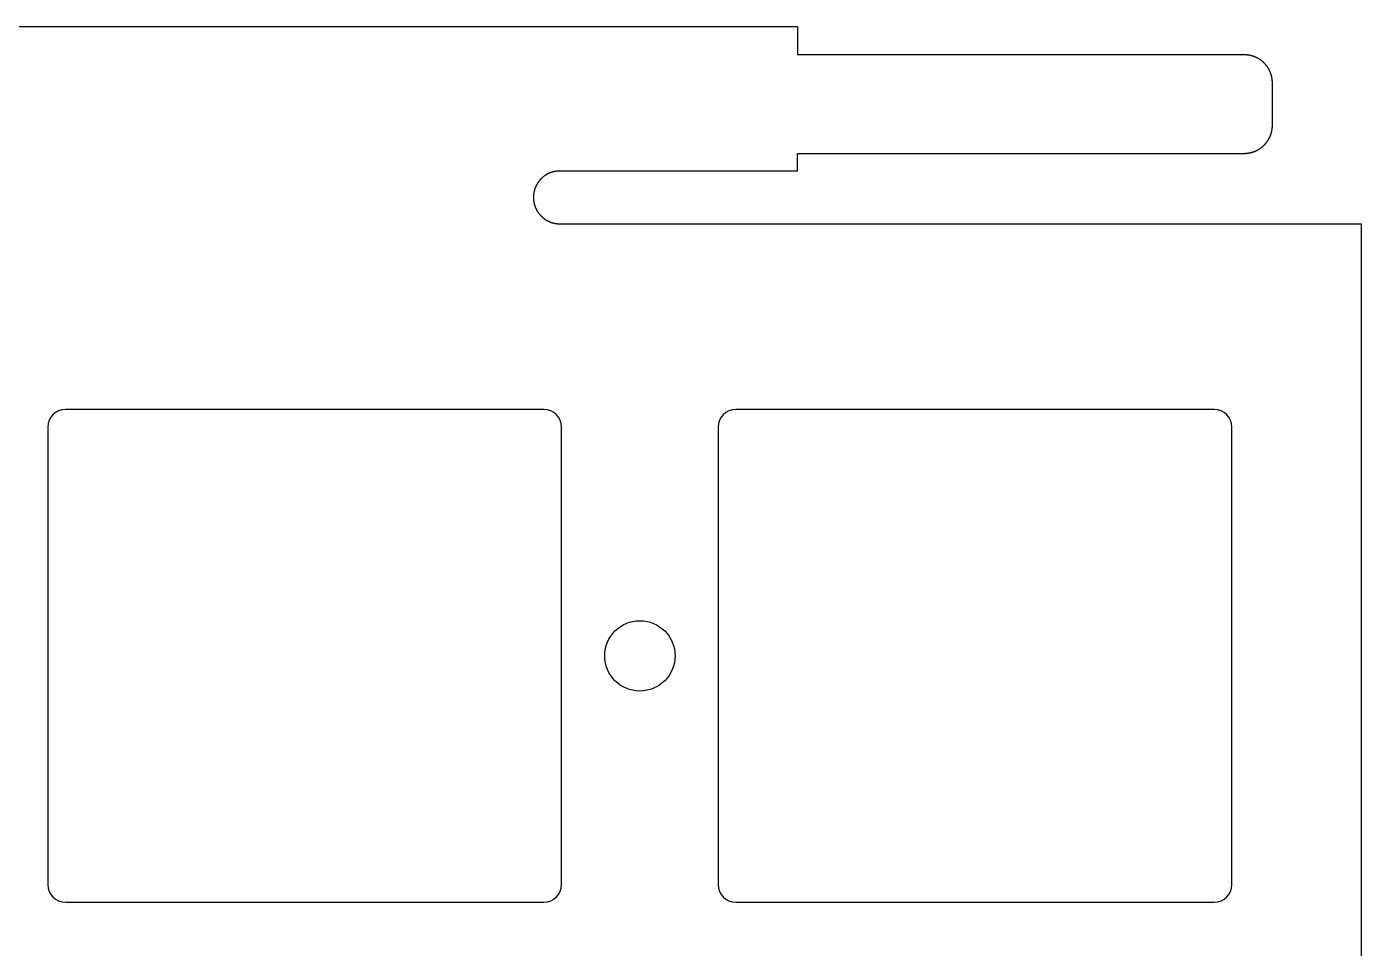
# Model space of a CAD drawing. Header units: millimetres. Extents: x -11 to 340, y -118 to 18.
# Drawn here: x 301.66 to 339.59, y -8.31 to 17.88 of the extents above; entities that cross this region are included whole.
import ezdxf

# ---------------------------------------------------------------- set-up
doc = ezdxf.new("R2010")
doc.units = ezdxf.units.MM
doc.header["$MEASUREMENT"] = 0
doc.layers.add('BLACK', color=7, linetype='CONTINUOUS')

msp = doc.modelspace()

# ---------------------------------------------------------------- linework, layer by layer
at = {"layer": 'BLACK', "linetype": 'Continuous'}
for p, q in [((323.5625, 17.882529), (293.5625, 17.882529)), ((323.5625, 17.882529), (323.5625, 17.082529)), ((336.2625, 17.082529), (323.5625, 17.082529)), ((336.263228, 17.082529), (336.2625, 17.082529)), ((336.267274, 17.082515), (336.263228, 17.082529)), ((336.271314, 17.082481), (336.267274, 17.082515)), ((336.275355, 17.082428), (336.271314, 17.082481)), ((336.279391, 17.082354), (336.275355, 17.082428)), ((336.283428, 17.082261), (336.279391, 17.082354)), ((336.287459, 17.082147), (336.283428, 17.082261)), ((336.29149, 17.082014), (336.287459, 17.082147)), ((336.295515, 17.08186), (336.29149, 17.082014)), ((336.299541, 17.081687), (336.295515, 17.08186)), ((336.303562, 17.081493), (336.299541, 17.081687)), ((336.307582, 17.08128), (336.303562, 17.081493)), ((336.311597, 17.081047), (336.307582, 17.08128)), ((336.315611, 17.080794), (336.311597, 17.081047)), ((336.31962, 17.080521), (336.315611, 17.080794)), ((336.323629, 17.080228), (336.31962, 17.080521)), ((336.327632, 17.079916), (336.323629, 17.080228)), ((336.331634, 17.079583), (336.327632, 17.079916)), ((336.335631, 17.079231), (336.331634, 17.079583)), ((336.339627, 17.078859), (336.335631, 17.079231)), ((336.343617, 17.078467), (336.339627, 17.078859)), ((336.347607, 17.078055), (336.343617, 17.078467)), ((336.35159, 17.077624), (336.347607, 17.078055)), ((336.355573, 17.077173), (336.35159, 17.077624)), ((336.35955, 17.076702), (336.355573, 17.077173)), ((336.363525, 17.076211), (336.35955, 17.076702)), ((336.367495, 17.075701), (336.363525, 17.076211)), ((336.371463, 17.07517), (336.367495, 17.075701)), ((336.375426, 17.074621), (336.371463, 17.07517)), ((336.379386, 17.074051), (336.375426, 17.074621)), ((336.383341, 17.073462), (336.379386, 17.074051)), ((336.387294, 17.072853), (336.383341, 17.073462)), ((336.391241, 17.072225), (336.387294, 17.072853)), ((336.395186, 17.071576), (336.391241, 17.072225)), ((336.399125, 17.070909), (336.395186, 17.071576)), ((336.403062, 17.070221), (336.399125, 17.070909)), ((336.406992, 17.069514), (336.403062, 17.070221)), ((336.41092, 17.068787), (336.406992, 17.069514)), ((336.414842, 17.068042), (336.41092, 17.068787)), ((336.418762, 17.067276), (336.414842, 17.068042)), ((336.422674, 17.066491), (336.418762, 17.067276)), ((336.426585, 17.065686), (336.422674, 17.066491)), ((336.430489, 17.064862), (336.426585, 17.065686)), ((336.43439, 17.064018), (336.430489, 17.064862)), ((336.438284, 17.063155), (336.43439, 17.064018)), ((336.442176, 17.062272), (336.438284, 17.063155)), ((336.446061, 17.06137), (336.442176, 17.062272)), ((336.449943, 17.060449), (336.446061, 17.06137)), ((336.453818, 17.059508), (336.449943, 17.060449)), ((336.45769, 17.058548), (336.453818, 17.059508)), ((336.461554, 17.057568), (336.45769, 17.058548)), ((336.465416, 17.056569), (336.461554, 17.057568)), ((336.46927, 17.055551), (336.465416, 17.056569)), ((336.473121, 17.054514), (336.46927, 17.055551)), ((336.476964, 17.053457), (336.473121, 17.054514)), ((336.480804, 17.052381), (336.476964, 17.053457)), ((336.484636, 17.051286), (336.480804, 17.052381)), ((336.488465, 17.050171), (336.484636, 17.051286)), ((336.492285, 17.049038), (336.488465, 17.050171)), ((336.496102, 17.047885), (336.492285, 17.049038)), ((336.499912, 17.046713), (336.496102, 17.047885)), ((336.503717, 17.045522), (336.499912, 17.046713)), ((336.507514, 17.044312), (336.503717, 17.045522)), ((336.511307, 17.043082), (336.507514, 17.044312)), ((336.515092, 17.041834), (336.511307, 17.043082)), ((336.518873, 17.040567), (336.515092, 17.041834)), ((336.522645, 17.039281), (336.518873, 17.040567)), ((336.526413, 17.037975), (336.522645, 17.039281)), ((336.530173, 17.036651), (336.526413, 17.037975)), ((336.533928, 17.035308), (336.530173, 17.036651)), ((336.537674, 17.033946), (336.533928, 17.035308)), ((336.541416, 17.032565), (336.537674, 17.033946)), ((336.545148, 17.031165), (336.541416, 17.032565)), ((336.548876, 17.029747), (336.545148, 17.031165)), ((336.552595, 17.02831), (336.548876, 17.029747)), ((336.556309, 17.026853), (336.552595, 17.02831)), ((336.560014, 17.025379), (336.556309, 17.026853)), ((336.563713, 17.023885), (336.560014, 17.025379)), ((336.567404, 17.022373), (336.563713, 17.023885)), ((336.571088, 17.020842), (336.567404, 17.022373)), ((336.574764, 17.019293), (336.571088, 17.020842)), ((336.578434, 17.017725), (336.574764, 17.019293)), ((336.582094, 17.016139), (336.578434, 17.017725)), ((336.585749, 17.014534), (336.582094, 17.016139)), ((336.589394, 17.012911), (336.585749, 17.014534)), ((336.593032, 17.011269), (336.589394, 17.012911)), ((336.596661, 17.009609), (336.593032, 17.011269)), ((336.600284, 17.007931), (336.596661, 17.009609)), ((336.603897, 17.006234), (336.600284, 17.007931)), ((336.607504, 17.004519), (336.603897, 17.006234)), ((336.6111, 17.002786), (336.607504, 17.004519)), ((336.61469, 17.001034), (336.6111, 17.002786)), ((336.61827, 16.999265), (336.61469, 17.001034)), ((336.621842, 16.997477), (336.61827, 16.999265)), ((336.625405, 16.995672), (336.621842, 16.997477)), ((336.62896, 16.993848), (336.625405, 16.995672)), ((336.632505, 16.992007), (336.62896, 16.993848)), ((336.636043, 16.990147), (336.632505, 16.992007)), ((336.63957, 16.98827), (336.636043, 16.990147)), ((336.64309, 16.986374), (336.63957, 16.98827)), ((336.646598, 16.984461), (336.64309, 16.986374)), ((336.6501, 16.98253), (336.646598, 16.984461)), ((336.65359, 16.980581), (336.6501, 16.98253)), ((336.657072, 16.978615), (336.65359, 16.980581)), ((336.660544, 16.976631), (336.657072, 16.978615)), ((336.664007, 16.974629), (336.660544, 16.976631)), ((336.667459, 16.972611), (336.664007, 16.974629)), ((336.670903, 16.970574), (336.667459, 16.972611)), ((336.674335, 16.968521), (336.670903, 16.970574)), ((336.677759, 16.966449), (336.674335, 16.968521)), ((336.681172, 16.964361), (336.677759, 16.966449)), ((336.684575, 16.962255), (336.681172, 16.964361)), ((336.687968, 16.960132), (336.684575, 16.962255)), ((336.691351, 16.957991), (336.687968, 16.960132)), ((336.694722, 16.955834), (336.691351, 16.957991)), ((336.698084, 16.95366), (336.694722, 16.955834)), ((336.701435, 16.951469), (336.698084, 16.95366)), ((336.704776, 16.94926), (336.701435, 16.951469)), ((336.708105, 16.947035), (336.704776, 16.94926)), ((336.711424, 16.944793), (336.708105, 16.947035)), ((336.714732, 16.942535), (336.711424, 16.944793)), ((336.718029, 16.940259), (336.714732, 16.942535)), ((336.721314, 16.937967), (336.718029, 16.940259)), ((336.724589, 16.935658), (336.721314, 16.937967)), ((336.727852, 16.933333), (336.724589, 16.935658)), ((336.731104, 16.930991), (336.727852, 16.933333)), ((336.734344, 16.928633), (336.731104, 16.930991)), ((336.737573, 16.926259), (336.734344, 16.928633)), ((336.74079, 16.923868), (336.737573, 16.926259)), ((336.743996, 16.921461), (336.74079, 16.923868)), ((336.747189, 16.919039), (336.743996, 16.921461)), ((336.750371, 16.916599), (336.747189, 16.919039)), ((336.753541, 16.914144), (336.750371, 16.916599)), ((336.756699, 16.911673), (336.753541, 16.914144)), ((336.759844, 16.909186), (336.756699, 16.911673)), ((336.762977, 16.906683), (336.759844, 16.909186)), ((336.766098, 16.904165), (336.762977, 16.906683)), ((336.769207, 16.901631), (336.766098, 16.904165)), ((336.772302, 16.899081), (336.769207, 16.901631)), ((336.775386, 16.896515), (336.772302, 16.899081)), ((336.778456, 16.893935), (336.775386, 16.896515)), ((336.781514, 16.891338), (336.778456, 16.893935)), ((336.784559, 16.888727), (336.781514, 16.891338)), ((336.787592, 16.8861), (336.784559, 16.888727)), ((336.79061, 16.883458), (336.787592, 16.8861)), ((336.793616, 16.880801), (336.79061, 16.883458)), ((336.796609, 16.878129), (336.793616, 16.880801)), ((336.799589, 16.875442), (336.796609, 16.878129)), ((336.802555, 16.87274), (336.799589, 16.875442)), ((336.805507, 16.870023), (336.802555, 16.87274)), ((336.808446, 16.867292), (336.805507, 16.870023)), ((336.811372, 16.864546), (336.808446, 16.867292)), ((336.814284, 16.861785), (336.811372, 16.864546)), ((336.817182, 16.85901), (336.814284, 16.861785)), ((336.820066, 16.85622), (336.817182, 16.85901)), ((336.822936, 16.853416), (336.820066, 16.85622)), ((336.825792, 16.850598), (336.822936, 16.853416)), ((336.831462, 16.844919), (336.825792, 16.850598)), ((336.837075, 16.839184), (336.831462, 16.844919)), ((336.842631, 16.833393), (336.837075, 16.839184)), ((336.848128, 16.827548), (336.842631, 16.833393)), ((336.853566, 16.821648), (336.848128, 16.827548)), ((336.858945, 16.815695), (336.853566, 16.821648)), ((336.864264, 16.809689), (336.858945, 16.815695)), ((336.869522, 16.803631), (336.864264, 16.809689)), ((336.874719, 16.797522), (336.869522, 16.803631)), ((336.879854, 16.791361), (336.874719, 16.797522)), ((336.884926, 16.785151), (336.879854, 16.791361)), ((336.889936, 16.778891), (336.884926, 16.785151)), ((336.894882, 16.772583), (336.889936, 16.778891)), ((336.899765, 16.766227), (336.894882, 16.772583)), ((336.904582, 16.759823), (336.899765, 16.766227)), ((336.909335, 16.753373), (336.904582, 16.759823)), ((336.914022, 16.746877), (336.909335, 16.753373)), ((336.918644, 16.740335), (336.914022, 16.746877)), ((336.923199, 16.73375), (336.918644, 16.740335)), ((336.927687, 16.72712), (336.923199, 16.73375)), ((336.932107, 16.720447), (336.927687, 16.72712)), ((336.93646, 16.713733), (336.932107, 16.720447)), ((336.940744, 16.706976), (336.93646, 16.713733)), ((336.94496, 16.700179), (336.940744, 16.706976)), ((336.949106, 16.693341), (336.94496, 16.700179)), ((336.953183, 16.686464), (336.949106, 16.693341)), ((336.95719, 16.679548), (336.953183, 16.686464)), ((336.961127, 16.672594), (336.95719, 16.679548)), ((336.964993, 16.665603), (336.961127, 16.672594)), ((336.968788, 16.658575), (336.964993, 16.665603)), ((336.972512, 16.651511), (336.968788, 16.658575)), ((336.976164, 16.644411), (336.972512, 16.651511)), ((336.979743, 16.637277), (336.976164, 16.644411)), ((336.983251, 16.63011), (336.979743, 16.637277)), ((336.986685, 16.622909), (336.983251, 16.63011)), ((336.990047, 16.615675), (336.986685, 16.622909)), ((336.993335, 16.60841), (336.990047, 16.615675)), ((336.99655, 16.601113), (336.993335, 16.60841)), ((336.999691, 16.593786), (336.99655, 16.601113)), ((337.002757, 16.586429), (336.999691, 16.593786)), ((337.00575, 16.579043), (337.002757, 16.586429)), ((337.008667, 16.571629), (337.00575, 16.579043)), ((337.01151, 16.564186), (337.008667, 16.571629)), ((337.014278, 16.556716), (337.01151, 16.564186)), ((337.01697, 16.54922), (337.014278, 16.556716)), ((337.019587, 16.541697), (337.01697, 16.54922)), ((337.022128, 16.534149), (337.019587, 16.541697)), ((337.024593, 16.526576), (337.022128, 16.534149)), ((337.026982, 16.51898), (337.024593, 16.526576)), ((337.029294, 16.511359), (337.026982, 16.51898)), ((337.03153, 16.503716), (337.029294, 16.511359)), ((337.033689, 16.49605), (337.03153, 16.503716)), ((337.035772, 16.488362), (337.033689, 16.49605)), ((337.037777, 16.480653), (337.035772, 16.488362)), ((337.039705, 16.472924), (337.037777, 16.480653)), ((337.041556, 16.465174), (337.039705, 16.472924)), ((337.043329, 16.457404), (337.041556, 16.465174)), ((337.045025, 16.449616), (337.043329, 16.457404)), ((337.046643, 16.441809), (337.045025, 16.449616)), ((337.048183, 16.433984), (337.046643, 16.441809)), ((337.049645, 16.426142), (337.048183, 16.433984)), ((337.051029, 16.418282), (337.049645, 16.426142)), ((337.052335, 16.410406), (337.051029, 16.418282)), ((337.053562, 16.402514), (337.052335, 16.410406)), ((337.054711, 16.394607), (337.053562, 16.402514)), ((337.055781, 16.386685), (337.054711, 16.394607)), ((337.056773, 16.378748), (337.055781, 16.386685)), ((337.057686, 16.370796), (337.056773, 16.378748)), ((337.05852, 16.362832), (337.057686, 16.370796)), ((337.059275, 16.354854), (337.05852, 16.362832)), ((337.059951, 16.346863), (337.059275, 16.354854)), ((337.060547, 16.33886), (337.059951, 16.346863)), ((337.061065, 16.330845), (337.060547, 16.33886)), ((337.061503, 16.322819), (337.061065, 16.330845)), ((337.061862, 16.314782), (337.061503, 16.322819)), ((337.062141, 16.306733), (337.061862, 16.314782)), ((337.06234, 16.298675), (337.062141, 16.306733)), ((337.06246, 16.290607), (337.06234, 16.298675)), ((337.0625, 16.282529), (337.06246, 16.290607)), ((337.0625, 15.082529), (337.0625, 16.282529)), ((337.006824, 14.78872), (337.008281, 14.792434)), ((337.008281, 14.792434), (337.009718, 14.796153)), ((337.009718, 14.796153), (337.011136, 14.799881)), ((337.011136, 14.799881), (337.012536, 14.803613)), ((337.012536, 14.803613), (337.013917, 14.807355)), ((337.013917, 14.807355), (337.015279, 14.811101)), ((337.015279, 14.811101), (337.016622, 14.814856)), ((337.016622, 14.814856), (337.017946, 14.818616)), ((337.017946, 14.818616), (337.019252, 14.822384)), ((337.019252, 14.822384), (337.020538, 14.826156)), ((337.020538, 14.826156), (337.021805, 14.829937)), ((337.021805, 14.829937), (337.023053, 14.833722)), ((337.023053, 14.833722), (337.024283, 14.837515)), ((337.024283, 14.837515), (337.025493, 14.841312)), ((337.025493, 14.841312), (337.026684, 14.845117)), ((337.026684, 14.845117), (337.027856, 14.848927)), ((337.027856, 14.848927), (337.029009, 14.852744)), ((337.029009, 14.852744), (337.030142, 14.856564)), ((337.030142, 14.856564), (337.031257, 14.860393)), ((337.031257, 14.860393), (337.032352, 14.864225)), ((337.032352, 14.864225), (337.033428, 14.868065)), ((337.033428, 14.868065), (337.034485, 14.871908)), ((337.034485, 14.871908), (337.035522, 14.875759)), ((337.035522, 14.875759), (337.03654, 14.879613)), ((337.03654, 14.879613), (337.037539, 14.883475)), ((337.037539, 14.883475), (337.038519, 14.887339)), ((337.038519, 14.887339), (337.039479, 14.891211)), ((337.039479, 14.891211), (337.04042, 14.895086)), ((337.04042, 14.895086), (337.041341, 14.898968)), ((337.041341, 14.898968), (337.042243, 14.902853)), ((337.042243, 14.902853), (337.043126, 14.906745)), ((337.043126, 14.906745), (337.043989, 14.910639)), ((337.043989, 14.910639), (337.044833, 14.91454)), ((337.044833, 14.91454), (337.045657, 14.918444)), ((337.045657, 14.918444), (337.046462, 14.922355)), ((337.046462, 14.922355), (337.047247, 14.926267)), ((337.047247, 14.926267), (337.048013, 14.930187)), ((337.048013, 14.930187), (337.048758, 14.934109)), ((337.048758, 14.934109), (337.049485, 14.938037)), ((337.049485, 14.938037), (337.050192, 14.941967)), ((337.050192, 14.941967), (337.05088, 14.945904)), ((337.05088, 14.945904), (337.051547, 14.949843)), ((337.051547, 14.949843), (337.052196, 14.953788)), ((337.052196, 14.953788), (337.052824, 14.957735)), ((337.052824, 14.957735), (337.053433, 14.961688)), ((337.053433, 14.961688), (337.054022, 14.965643)), ((337.054022, 14.965643), (337.054592, 14.969603)), ((337.054592, 14.969603), (337.055141, 14.973566)), ((337.055141, 14.973566), (337.055672, 14.977534)), ((337.055672, 14.977534), (337.056182, 14.981504)), ((337.056182, 14.981504), (337.056673, 14.985479)), ((337.056673, 14.985479), (337.057144, 14.989456)), ((337.057144, 14.989456), (337.057595, 14.993439)), ((337.057595, 14.993439), (337.058026, 14.997422)), ((337.058026, 14.997422), (337.058438, 15.001412)), ((337.058438, 15.001412), (337.05883, 15.005402)), ((337.05883, 15.005402), (337.059202, 15.009398)), ((337.059202, 15.009398), (337.059554, 15.013395)), ((337.059554, 15.013395), (337.059887, 15.017397)), ((337.059887, 15.017397), (337.060199, 15.0214)), ((337.060199, 15.0214), (337.060492, 15.025409)), ((337.060492, 15.025409), (337.060765, 15.029418)), ((337.060765, 15.029418), (337.061018, 15.033432)), ((337.061018, 15.033432), (337.061251, 15.037447)), ((337.061251, 15.037447), (337.061464, 15.041467)), ((337.061464, 15.041467), (337.061658, 15.045488)), ((337.061658, 15.045488), (337.061831, 15.049514)), ((337.061831, 15.049514), (337.061985, 15.053539)), ((337.061985, 15.053539), (337.062118, 15.05757)), ((337.062118, 15.05757), (337.062232, 15.061601)), ((337.062232, 15.061601), (337.062325, 15.065638)), ((337.062325, 15.065638), (337.062399, 15.069674)), ((337.062399, 15.069674), (337.062452, 15.073715)), ((337.062452, 15.073715), (337.062486, 15.077755)), ((337.062486, 15.077755), (337.0625, 15.081801)), ((337.0625, 15.081801), (337.0625, 15.082529)), ((336.693704, 14.408569), (336.700418, 14.412922)), ((336.700418, 14.412922), (336.707091, 14.417342)), ((336.707091, 14.417342), (336.713721, 14.42183)), ((336.713721, 14.42183), (336.720306, 14.426385)), ((336.720306, 14.426385), (336.726848, 14.431007)), ((336.726848, 14.431007), (336.733344, 14.435694)), ((336.733344, 14.435694), (336.739794, 14.440447)), ((336.739794, 14.440447), (336.746198, 14.445264)), ((336.746198, 14.445264), (336.752554, 14.450147)), ((336.752554, 14.450147), (336.758862, 14.455093)), ((336.758862, 14.455093), (336.765122, 14.460103)), ((336.765122, 14.460103), (336.771332, 14.465175)), ((336.771332, 14.465175), (336.777493, 14.47031)), ((336.777493, 14.47031), (336.783602, 14.475507)), ((336.783602, 14.475507), (336.78966, 14.480765)), ((336.78966, 14.480765), (336.795666, 14.486084)), ((336.795666, 14.486084), (336.801619, 14.491463)), ((336.801619, 14.491463), (336.807519, 14.496901)), ((336.807519, 14.496901), (336.813364, 14.502398)), ((336.813364, 14.502398), (336.819155, 14.507954)), ((336.819155, 14.507954), (336.82489, 14.513567)), ((336.82489, 14.513567), (336.830569, 14.519237)), ((336.830569, 14.519237), (336.833387, 14.522093)), ((336.833387, 14.522093), (336.836191, 14.524963)), ((336.836191, 14.524963), (336.838981, 14.527847)), ((336.838981, 14.527847), (336.841756, 14.530745)), ((336.841756, 14.530745), (336.844517, 14.533657)), ((336.844517, 14.533657), (336.847263, 14.536583)), ((336.847263, 14.536583), (336.849994, 14.539522)), ((336.849994, 14.539522), (336.852711, 14.542474)), ((336.852711, 14.542474), (336.855413, 14.54544)), ((336.855413, 14.54544), (336.8581, 14.54842)), ((336.8581, 14.54842), (336.860772, 14.551413)), ((336.860772, 14.551413), (336.863429, 14.554419)), ((336.863429, 14.554419), (336.866071, 14.557437)), ((336.866071, 14.557437), (336.868698, 14.56047)), ((336.868698, 14.56047), (336.871309, 14.563515)), ((336.871309, 14.563515), (336.873906, 14.566573)), ((336.873906, 14.566573), (336.876486, 14.569643)), ((336.876486, 14.569643), (336.879052, 14.572727)), ((336.879052, 14.572727), (336.881602, 14.575822)), ((336.881602, 14.575822), (336.884136, 14.578931)), ((336.884136, 14.578931), (336.886654, 14.582052)), ((336.886654, 14.582052), (336.889157, 14.585185)), ((336.889157, 14.585185), (336.891644, 14.58833)), ((336.891644, 14.58833), (336.894115, 14.591488)), ((336.894115, 14.591488), (336.89657, 14.594658)), ((336.89657, 14.594658), (336.89901, 14.59784)), ((336.89901, 14.59784), (336.901432, 14.601033)), ((336.901432, 14.601033), (336.903839, 14.604239)), ((336.903839, 14.604239), (336.90623, 14.607456)), ((336.90623, 14.607456), (336.908604, 14.610685)), ((336.908604, 14.610685), (336.910962, 14.613925)), ((336.910962, 14.613925), (336.913304, 14.617177)), ((336.913304, 14.617177), (336.915629, 14.62044)), ((336.915629, 14.62044), (336.917938, 14.623715)), ((336.917938, 14.623715), (336.92023, 14.627)), ((336.92023, 14.627), (336.922506, 14.630297)), ((336.922506, 14.630297), (336.924764, 14.633605)), ((336.924764, 14.633605), (336.927006, 14.636924)), ((336.927006, 14.636924), (336.929231, 14.640253)), ((336.929231, 14.640253), (336.93144, 14.643594)), ((336.93144, 14.643594), (336.933631, 14.646945)), ((336.933631, 14.646945), (336.935805, 14.650307)), ((336.935805, 14.650307), (336.937962, 14.653678)), ((336.937962, 14.653678), (336.940103, 14.657061)), ((336.940103, 14.657061), (336.942226, 14.660454)), ((336.942226, 14.660454), (336.944332, 14.663857)), ((336.944332, 14.663857), (336.94642, 14.66727)), ((336.94642, 14.66727), (336.948492, 14.670694)), ((336.948492, 14.670694), (336.950545, 14.674126)), ((336.950545, 14.674126), (336.952582, 14.67757)), ((336.952582, 14.67757), (336.9546, 14.681022)), ((336.9546, 14.681022), (336.956602, 14.684485)), ((336.956602, 14.684485), (336.958586, 14.687957)), ((336.958586, 14.687957), (336.960552, 14.691439)), ((336.960552, 14.691439), (336.962501, 14.694929)), ((336.962501, 14.694929), (336.964432, 14.698431)), ((336.964432, 14.698431), (336.966345, 14.701939)), ((336.966345, 14.701939), (336.968241, 14.705459)), ((336.968241, 14.705459), (336.970118, 14.708986)), ((336.970118, 14.708986), (336.971978, 14.712524)), ((336.971978, 14.712524), (336.973819, 14.716069)), ((336.973819, 14.716069), (336.975643, 14.719624)), ((336.975643, 14.719624), (336.977448, 14.723187)), ((336.977448, 14.723187), (336.979236, 14.726759)), ((336.979236, 14.726759), (336.981005, 14.730339)), ((336.981005, 14.730339), (336.982757, 14.733929)), ((336.982757, 14.733929), (336.98449, 14.737525)), ((336.98449, 14.737525), (336.986205, 14.741132)), ((336.986205, 14.741132), (336.987902, 14.744745)), ((336.987902, 14.744745), (336.98958, 14.748368)), ((336.98958, 14.748368), (336.99124, 14.751997)), ((336.99124, 14.751997), (336.992882, 14.755635)), ((336.992882, 14.755635), (336.994505, 14.75928)), ((336.994505, 14.75928), (336.99611, 14.762935)), ((336.99611, 14.762935), (336.997696, 14.766595)), ((336.997696, 14.766595), (336.999264, 14.770265)), ((336.999264, 14.770265), (337.000813, 14.773941)), ((337.000813, 14.773941), (337.002344, 14.777625)), ((337.002344, 14.777625), (337.003856, 14.781316)), ((337.003856, 14.781316), (337.00535, 14.785015)), ((337.00535, 14.785015), (337.006824, 14.78872)), ((323.5625, 14.282529), (336.2625, 14.282529)), ((323.5625, 13.78), (323.5625, 14.282529)), ((336.2625, 14.282529), (336.270578, 14.282569)), ((336.270578, 14.282569), (336.278646, 14.282689)), ((336.278646, 14.282689), (336.286704, 14.282888)), ((336.286704, 14.282888), (336.294753, 14.283167)), ((336.294753, 14.283167), (336.30279, 14.283526)), ((336.30279, 14.283526), (336.310816, 14.283964)), ((336.310816, 14.283964), (336.318831, 14.284482)), ((336.318831, 14.284482), (336.326834, 14.285078)), ((336.326834, 14.285078), (336.334825, 14.285754)), ((336.334825, 14.285754), (336.342803, 14.286509)), ((336.342803, 14.286509), (336.350767, 14.287343)), ((336.350767, 14.287343), (336.358719, 14.288256)), ((336.358719, 14.288256), (336.366656, 14.289248)), ((336.366656, 14.289248), (336.374578, 14.290318)), ((336.374578, 14.290318), (336.382485, 14.291467)), ((336.382485, 14.291467), (336.390377, 14.292694)), ((336.390377, 14.292694), (336.398253, 14.294)), ((336.398253, 14.294), (336.406113, 14.295384)), ((336.406113, 14.295384), (336.413955, 14.296846)), ((336.413955, 14.296846), (336.42178, 14.298386)), ((336.42178, 14.298386), (336.429587, 14.300004)), ((336.429587, 14.300004), (336.437375, 14.3017)), ((336.437375, 14.3017), (336.445145, 14.303473)), ((336.445145, 14.303473), (336.452895, 14.305324)), ((336.452895, 14.305324), (336.460624, 14.307252)), ((336.460624, 14.307252), (336.468333, 14.309257)), ((336.468333, 14.309257), (336.476021, 14.31134)), ((336.476021, 14.31134), (336.483687, 14.313499)), ((336.483687, 14.313499), (336.49133, 14.315735)), ((336.49133, 14.315735), (336.498951, 14.318047)), ((336.498951, 14.318047), (336.506547, 14.320436)), ((336.506547, 14.320436), (336.51412, 14.322901)), ((336.51412, 14.322901), (336.521668, 14.325442)), ((336.521668, 14.325442), (336.529191, 14.328059)), ((336.529191, 14.328059), (336.536687, 14.330751)), ((336.536687, 14.330751), (336.544157, 14.333519)), ((336.544157, 14.333519), (336.5516, 14.336362)), ((336.5516, 14.336362), (336.559014, 14.339279)), ((336.559014, 14.339279), (336.5664, 14.342272)), ((336.5664, 14.342272), (336.573757, 14.345338)), ((336.573757, 14.345338), (336.581084, 14.348479)), ((336.581084, 14.348479), (336.588381, 14.351694)), ((336.588381, 14.351694), (336.595646, 14.354982)), ((336.595646, 14.354982), (336.60288, 14.358344)), ((336.60288, 14.358344), (336.610081, 14.361778)), ((336.610081, 14.361778), (336.617248, 14.365286)), ((336.617248, 14.365286), (336.624382, 14.368865)), ((336.624382, 14.368865), (336.631482, 14.372517)), ((336.631482, 14.372517), (336.638546, 14.376241)), ((336.638546, 14.376241), (336.645574, 14.380036)), ((336.645574, 14.380036), (336.652565, 14.383902)), ((336.652565, 14.383902), (336.659519, 14.387839)), ((336.659519, 14.387839), (336.666435, 14.391846)), ((336.666435, 14.391846), (336.673312, 14.395923)), ((336.673312, 14.395923), (336.68015, 14.400069)), ((336.68015, 14.400069), (336.686947, 14.404285)), ((336.686947, 14.404285), (336.693704, 14.408569)), ((316.396518, 13.654162), (316.390094, 13.649824)), ((316.402984, 13.658432), (316.396518, 13.654162)), ((316.409493, 13.662634), (316.402984, 13.658432)), ((316.416044, 13.666768), (316.409493, 13.662634)), ((316.422635, 13.670834), (316.416044, 13.666768)), ((316.429266, 13.67483), (316.422635, 13.670834)), ((316.435937, 13.678756), (316.429266, 13.67483)), ((316.442646, 13.682613), (316.435937, 13.678756)), ((316.449392, 13.686398), (316.442646, 13.682613)), ((316.456176, 13.690114), (316.449392, 13.686398)), ((316.462997, 13.693757), (316.456176, 13.690114)), ((316.469853, 13.69733), (316.462997, 13.693757)), ((316.476743, 13.70083), (316.469853, 13.69733)), ((316.483669, 13.704258), (316.476743, 13.70083)), ((316.490627, 13.707614), (316.483669, 13.704258)), ((316.497619, 13.710896), (316.490627, 13.707614)), ((316.504642, 13.714106), (316.497619, 13.710896)), ((316.511697, 13.717242), (316.504642, 13.714106)), ((316.518783, 13.720304), (316.511697, 13.717242)), ((316.525898, 13.723292), (316.518783, 13.720304)), ((316.533043, 13.726206), (316.525898, 13.723292)), ((316.540217, 13.729045), (316.533043, 13.726206)), ((316.547419, 13.731809), (316.540217, 13.729045)), ((316.554648, 13.734498), (316.547419, 13.731809)), ((316.561904, 13.737112), (316.554648, 13.734498)), ((316.569186, 13.739651), (316.561904, 13.737112)), ((316.576493, 13.742113), (316.569186, 13.739651)), ((316.583825, 13.7445), (316.576493, 13.742113)), ((316.591181, 13.74681), (316.583825, 13.7445)), ((316.598561, 13.749045), (316.591181, 13.74681)), ((316.605964, 13.751202), (316.598561, 13.749045)), ((316.613389, 13.753283), (316.605964, 13.751202)), ((316.620836, 13.755287), (316.613389, 13.753283)), ((316.628304, 13.757214), (316.620836, 13.755287)), ((316.635792, 13.759064), (316.628304, 13.757214)), ((316.643301, 13.760836), (316.635792, 13.759064)), ((316.650829, 13.762531), (316.643301, 13.760836)), ((316.658376, 13.764148), (316.650829, 13.762531)), ((316.665941, 13.765687), (316.658376, 13.764148)), ((316.673524, 13.767149), (316.665941, 13.765687)), ((316.681124, 13.768532), (316.673524, 13.767149)), ((316.688742, 13.769837), (316.681124, 13.768532)), ((316.696375, 13.771064), (316.688742, 13.769837)), ((316.704024, 13.772213), (316.696375, 13.771064)), ((316.711688, 13.773283), (316.704024, 13.772213)), ((316.719367, 13.774274), (316.711688, 13.773283)), ((316.727061, 13.775187), (316.719367, 13.774274)), ((316.734768, 13.776021), (316.727061, 13.775187)), ((316.742488, 13.776775), (316.734768, 13.776021)), ((316.750221, 13.777451), (316.742488, 13.776775)), ((316.757967, 13.778048), (316.750221, 13.777451)), ((316.765725, 13.778565), (316.757967, 13.778048)), ((316.773494, 13.779003), (316.765725, 13.778565)), ((316.781275, 13.779362), (316.773494, 13.779003)), ((316.789066, 13.779641), (316.781275, 13.779362)), ((316.796868, 13.77984), (316.789066, 13.779641)), ((316.804679, 13.77996), (316.796868, 13.77984)), ((316.8125, 13.78), (316.804679, 13.77996)), ((323.5625, 13.78), (316.8125, 13.78)), ((316.103204, 13.274346), (316.101957, 13.270695)), ((316.104471, 13.277994), (316.103204, 13.274346)), ((316.105756, 13.281633), (316.104471, 13.277994)), ((316.107061, 13.285267), (316.105756, 13.281633)), ((316.108384, 13.288893), (316.107061, 13.285267)), ((316.109726, 13.292514), (316.108384, 13.288893)), ((316.111087, 13.296126), (316.109726, 13.292514)), ((316.112467, 13.299734), (316.111087, 13.296126)), ((316.113865, 13.303332), (316.112467, 13.299734)), ((316.115282, 13.306925), (316.113865, 13.303332)), ((316.116718, 13.310509), (316.115282, 13.306925)), ((316.118173, 13.314088), (316.116718, 13.310509)), ((316.119646, 13.317658), (316.118173, 13.314088)), ((316.121138, 13.321222), (316.119646, 13.317658)), ((316.122648, 13.324776), (316.121138, 13.321222)), ((316.124177, 13.328325), (316.122648, 13.324776)), ((316.125724, 13.331865), (316.124177, 13.328325)), ((316.127291, 13.335398), (316.125724, 13.331865)), ((316.128875, 13.338922), (316.127291, 13.335398)), ((316.130478, 13.34244), (316.128875, 13.338922)), ((316.132098, 13.345948), (316.130478, 13.34244)), ((316.133738, 13.349449), (316.132098, 13.345948)), ((316.135395, 13.352941), (316.133738, 13.349449)), ((316.137072, 13.356426), (316.135395, 13.352941)), ((316.138765, 13.359901), (316.137072, 13.356426)), ((316.140478, 13.363369), (316.138765, 13.359901)), ((316.142208, 13.366827), (316.140478, 13.363369)), ((316.143957, 13.370278), (316.142208, 13.366827)), ((316.145723, 13.373719), (316.143957, 13.370278)), ((316.147507, 13.377152), (316.145723, 13.373719)), ((316.149309, 13.380575), (316.147507, 13.377152)), ((316.15113, 13.383991), (316.149309, 13.380575)), ((316.152967, 13.387396), (316.15113, 13.383991)), ((316.154824, 13.390793), (316.152967, 13.387396)), ((316.156697, 13.394179), (316.154824, 13.390793)), ((316.158589, 13.397558), (316.156697, 13.394179)), ((316.160497, 13.400926), (316.158589, 13.397558)), ((316.162424, 13.404285), (316.160497, 13.400926)), ((316.164368, 13.407634), (316.162424, 13.404285)), ((316.16633, 13.410974), (316.164368, 13.407634)), ((316.168308, 13.414303), (316.16633, 13.410974)), ((316.170305, 13.417623), (316.168308, 13.414303)), ((316.172318, 13.420933), (316.170305, 13.417623)), ((316.17435, 13.424233), (316.172318, 13.420933)), ((316.176398, 13.427522), (316.17435, 13.424233)), ((316.178463, 13.430802), (316.176398, 13.427522)), ((316.180546, 13.43407), (316.178463, 13.430802)), ((316.182646, 13.437329), (316.180546, 13.43407)), ((316.184762, 13.440576), (316.182646, 13.437329)), ((316.186896, 13.443814), (316.184762, 13.440576)), ((316.189046, 13.44704), (316.186896, 13.443814)), ((316.191214, 13.450256), (316.189046, 13.44704)), ((316.193398, 13.45346), (316.191214, 13.450256)), ((316.195599, 13.456655), (316.193398, 13.45346)), ((316.197816, 13.459837), (316.195599, 13.456655)), ((316.20005, 13.463009), (316.197816, 13.459837)), ((316.202301, 13.466168), (316.20005, 13.463009)), ((316.204568, 13.469318), (316.202301, 13.466168)), ((316.206851, 13.472455), (316.204568, 13.469318)), ((316.209151, 13.475581), (316.206851, 13.472455)), ((316.211467, 13.478694), (316.209151, 13.475581)), ((316.2138, 13.481797), (316.211467, 13.478694)), ((316.216148, 13.484887), (316.2138, 13.481797)), ((316.218512, 13.487966), (316.216148, 13.484887)), ((316.220893, 13.491033), (316.218512, 13.487966)), ((316.223289, 13.494087), (316.220893, 13.491033)), ((316.225701, 13.497129), (316.223289, 13.494087)), ((316.22813, 13.50016), (316.225701, 13.497129)), ((316.230573, 13.503177), (316.22813, 13.50016)), ((316.233033, 13.506183), (316.230573, 13.503177)), ((316.235508, 13.509175), (316.233033, 13.506183)), ((316.237999, 13.512155), (316.235508, 13.509175)), ((316.240504, 13.515122), (316.237999, 13.512155)), ((316.243026, 13.518077), (316.240504, 13.515122)), ((316.245562, 13.521018), (316.243026, 13.518077)), ((316.248114, 13.523947), (316.245562, 13.521018)), ((316.250681, 13.526862), (316.248114, 13.523947)), ((316.253263, 13.529765), (316.250681, 13.526862)), ((316.25586, 13.532654), (316.253263, 13.529765)), ((316.258472, 13.53553), (316.25586, 13.532654)), ((316.261099, 13.538392), (316.258472, 13.53553)), ((316.263741, 13.541241), (316.261099, 13.538392)), ((316.266397, 13.544076), (316.263741, 13.541241)), ((316.269068, 13.546897), (316.266397, 13.544076)), ((316.271753, 13.549705), (316.269068, 13.546897)), ((316.274452, 13.552499), (316.271753, 13.549705)), ((316.277167, 13.555279), (316.274452, 13.552499)), ((316.279895, 13.558045), (316.277167, 13.555279)), ((316.282637, 13.560797), (316.279895, 13.558045)), ((316.288165, 13.566258), (316.282637, 13.560797)), ((316.293748, 13.571662), (316.288165, 13.566258)), ((316.299386, 13.577007), (316.293748, 13.571662)), ((316.305078, 13.582294), (316.299386, 13.577007)), ((316.310825, 13.587522), (316.305078, 13.582294)), ((316.316624, 13.59269), (316.310825, 13.587522)), ((316.322476, 13.597798), (316.316624, 13.59269)), ((316.328379, 13.602844), (316.322476, 13.597798)), ((316.334333, 13.607829), (316.328379, 13.602844)), ((316.340337, 13.612751), (316.334333, 13.607829)), ((316.346391, 13.617611), (316.340337, 13.612751)), ((316.352494, 13.622407), (316.346391, 13.617611)), ((316.358645, 13.627139), (316.352494, 13.622407)), ((316.364843, 13.631807), (316.358645, 13.627139)), ((316.371088, 13.63641), (316.364843, 13.631807)), ((316.377378, 13.640947), (316.371088, 13.63641)), ((316.383714, 13.645419), (316.377378, 13.640947)), ((316.390094, 13.649824), (316.383714, 13.645419)), ((316.062515, 13.034714), (316.0625, 13.030797)), ((316.0625, 13.030797), (316.0625, 13.03)), ((316.0625, 13.03), (316.06254, 13.022179)), ((316.062549, 13.038626), (316.062515, 13.034714)), ((316.06254, 13.022179), (316.06266, 13.014368)), ((316.062603, 13.042539), (316.062549, 13.038626)), ((316.062677, 13.046446), (316.062603, 13.042539)), ((316.06266, 13.014368), (316.062859, 13.006566)), ((316.062771, 13.050354), (316.062677, 13.046446)), ((316.062885, 13.054257), (316.062771, 13.050354)), ((316.062859, 13.006566), (316.063138, 12.998775)), ((316.063019, 13.058159), (316.062885, 13.054257)), ((316.063173, 13.062056), (316.063019, 13.058159)), ((316.063138, 12.998775), (316.063497, 12.990994)), ((316.063347, 13.065953), (316.063173, 13.062056)), ((316.06354, 13.069845), (316.063347, 13.065953)), ((316.063497, 12.990994), (316.063935, 12.983225)), ((316.063754, 13.073737), (316.06354, 13.069845)), ((316.063988, 13.077623), (316.063754, 13.073737)), ((316.063935, 12.983225), (316.064452, 12.975467)), ((316.064241, 13.081509), (316.063988, 13.077623)), ((316.064514, 13.085389), (316.064241, 13.081509)), ((316.064452, 12.975467), (316.065049, 12.967721)), ((316.064808, 13.089269), (316.064514, 13.085389)), ((316.065121, 13.093144), (316.064808, 13.089269)), ((316.065049, 12.967721), (316.065725, 12.959988)), ((316.065453, 13.097017), (316.065121, 13.093144)), ((316.065806, 13.100885), (316.065453, 13.097017)), ((316.065725, 12.959988), (316.066479, 12.952268)), ((316.066179, 13.104753), (316.065806, 13.100885)), ((316.066571, 13.108614), (316.066179, 13.104753)), ((316.066479, 12.952268), (316.067313, 12.94456)), ((316.066983, 13.112475), (316.066571, 13.108614)), ((316.067415, 13.116329), (316.066983, 13.112475)), ((316.067313, 12.94456), (316.068226, 12.936867)), ((316.067866, 13.120183), (316.067415, 13.116329)), ((316.068338, 13.124031), (316.067866, 13.120183)), ((316.068226, 12.936867), (316.069217, 12.929188)), ((316.068829, 13.127878), (316.068338, 13.124031)), ((316.06934, 13.131718), (316.068829, 13.127878)), ((316.069217, 12.929188), (316.070287, 12.921524)), ((316.06987, 13.135557), (316.06934, 13.131718)), ((316.07042, 13.13939), (316.06987, 13.135557)), ((316.070287, 12.921524), (316.071436, 12.913875)), ((316.07099, 13.143222), (316.07042, 13.13939)), ((316.07158, 13.147047), (316.07099, 13.143222)), ((316.071436, 12.913875), (316.072663, 12.906241)), ((316.072189, 13.150871), (316.07158, 13.147047)), ((316.072818, 13.154688), (316.072189, 13.150871)), ((316.072663, 12.906241), (316.073968, 12.898624)), ((316.073466, 13.158504), (316.072818, 13.154688)), ((316.074134, 13.162313), (316.073466, 13.158504)), ((316.073968, 12.898624), (316.075351, 12.891024)), ((316.074822, 13.16612), (316.074134, 13.162313)), ((316.075529, 13.169921), (316.074822, 13.16612)), ((316.076256, 13.173719), (316.075529, 13.169921)), ((316.077002, 13.177511), (316.076256, 13.173719)), ((316.077768, 13.181301), (316.077002, 13.177511)), ((316.078553, 13.185084), (316.077768, 13.181301)), ((316.079358, 13.188864), (316.078553, 13.185084)), ((316.080182, 13.192638), (316.079358, 13.188864)), ((316.081026, 13.196409), (316.080182, 13.192638)), ((316.081889, 13.200173), (316.081026, 13.196409)), ((316.082772, 13.203934), (316.081889, 13.200173)), ((316.083674, 13.207688), (316.082772, 13.203934)), ((316.084596, 13.211439), (316.083674, 13.207688)), ((316.085536, 13.215183), (316.084596, 13.211439)), ((316.086496, 13.218924), (316.085536, 13.215183)), ((316.087476, 13.222657), (316.086496, 13.218924)), ((316.088475, 13.226388), (316.087476, 13.222657)), ((316.089492, 13.23011), (316.088475, 13.226388)), ((316.09053, 13.23383), (316.089492, 13.23011)), ((316.091586, 13.237542), (316.09053, 13.23383)), ((316.092662, 13.24125), (316.091586, 13.237542)), ((316.093757, 13.24495), (316.092662, 13.24125)), ((316.094871, 13.248647), (316.093757, 13.24495)), ((316.096004, 13.252335), (316.094871, 13.248647)), ((316.097157, 13.25602), (316.096004, 13.252335)), ((316.098328, 13.259697), (316.097157, 13.25602)), ((316.099519, 13.26337), (316.098328, 13.259697)), ((316.100728, 13.267034), (316.099519, 13.26337)), ((316.101957, 13.270695), (316.100728, 13.267034)), ((316.075351, 12.891024), (316.076813, 12.883441)), ((316.076813, 12.883441), (316.078352, 12.875876)), ((316.078352, 12.875876), (316.079969, 12.868329)), ((316.079969, 12.868329), (316.081664, 12.860801)), ((316.081664, 12.860801), (316.083436, 12.853292)), ((316.083436, 12.853292), (316.085286, 12.845804)), ((316.085286, 12.845804), (316.087213, 12.838336)), ((316.087213, 12.838336), (316.089217, 12.830889)), ((316.089217, 12.830889), (316.091298, 12.823464)), ((316.091298, 12.823464), (316.093455, 12.816061)), ((316.093455, 12.816061), (316.09569, 12.808681)), ((316.09569, 12.808681), (316.098, 12.801325)), ((316.098, 12.801325), (316.100387, 12.793993)), ((316.100387, 12.793993), (316.102849, 12.786685)), ((316.102849, 12.786685), (316.105388, 12.779403)), ((316.105388, 12.779403), (316.108001, 12.772148)), ((316.108001, 12.772148), (316.110691, 12.764918)), ((316.110691, 12.764918), (316.113455, 12.757717)), ((316.113455, 12.757717), (316.116294, 12.750543)), ((316.116294, 12.750543), (316.119208, 12.743398)), ((316.119208, 12.743398), (316.122196, 12.736282)), ((316.122196, 12.736282), (316.125258, 12.729197)), ((316.125258, 12.729197), (316.128394, 12.722142)), ((316.128394, 12.722142), (316.131604, 12.715118)), ((316.131604, 12.715118), (316.134886, 12.708127)), ((316.134886, 12.708127), (316.138242, 12.701168)), ((316.138242, 12.701168), (316.14167, 12.694243)), ((316.14167, 12.694243), (316.14517, 12.687352)), ((316.14517, 12.687352), (316.148743, 12.680496)), ((316.148743, 12.680496), (316.152386, 12.673676)), ((316.152386, 12.673676), (316.156101, 12.666892)), ((316.156101, 12.666892), (316.159887, 12.660145)), ((316.159887, 12.660145), (316.163744, 12.653436)), ((316.163744, 12.653436), (316.16767, 12.646766)), ((316.16767, 12.646766), (316.171666, 12.640135)), ((316.171666, 12.640135), (316.175731, 12.633544)), ((316.175731, 12.633544), (316.179866, 12.626993)), ((316.179866, 12.626993), (316.184068, 12.620484)), ((316.184068, 12.620484), (316.188338, 12.614017)), ((316.188338, 12.614017), (316.192676, 12.607594)), ((316.192676, 12.607594), (316.197081, 12.601214)), ((316.197081, 12.601214), (316.201552, 12.594878)), ((316.201552, 12.594878), (316.20609, 12.588587)), ((316.20609, 12.588587), (316.210693, 12.582343)), ((316.210693, 12.582343), (316.21536, 12.576145)), ((316.21536, 12.576145), (316.220093, 12.569994)), ((316.220093, 12.569994), (316.224889, 12.563891)), ((316.224889, 12.563891), (316.229749, 12.557837)), ((316.229749, 12.557837), (316.234671, 12.551833)), ((316.234671, 12.551833), (316.239656, 12.545879)), ((316.239656, 12.545879), (316.244702, 12.539975)), ((316.244702, 12.539975), (316.24981, 12.534124)), ((316.24981, 12.534124), (316.254978, 12.528325)), ((316.254978, 12.528325), (316.260205, 12.522578)), ((316.260205, 12.522578), (316.265492, 12.516886)), ((316.265492, 12.516886), (316.270838, 12.511248)), ((316.270838, 12.511248), (316.276242, 12.505665)), ((316.276242, 12.505665), (316.281703, 12.500137)), ((316.281703, 12.500137), (316.284455, 12.497395)), ((316.284455, 12.497395), (316.287221, 12.494666)), ((316.287221, 12.494666), (316.290001, 12.491952)), ((316.290001, 12.491952), (316.292795, 12.489253)), ((316.292795, 12.489253), (316.295602, 12.486567)), ((316.295602, 12.486567), (316.298424, 12.483897)), ((316.298424, 12.483897), (316.301259, 12.48124)), ((316.301259, 12.48124), (316.304108, 12.478599)), ((316.304108, 12.478599), (316.30697, 12.475972)), ((316.30697, 12.475972), (316.309846, 12.47336)), ((316.309846, 12.47336), (316.312735, 12.470763)), ((316.312735, 12.470763), (316.315637, 12.468181)), ((316.315637, 12.468181), (316.318553, 12.465614)), ((316.318553, 12.465614), (316.321481, 12.463062)), ((316.321481, 12.463062), (316.324423, 12.460526)), ((316.324423, 12.460526), (316.327377, 12.458004)), ((316.327377, 12.458004), (316.330344, 12.455498)), ((316.330344, 12.455498), (316.333325, 12.453008)), ((316.333325, 12.453008), (316.336317, 12.450533)), ((316.336317, 12.450533), (316.339323, 12.448073)), ((316.339323, 12.448073), (316.34234, 12.44563)), ((316.34234, 12.44563), (316.34537, 12.443201)), ((316.34537, 12.443201), (316.348412, 12.440789)), ((316.348412, 12.440789), (316.351467, 12.438393)), ((316.351467, 12.438393), (316.354533, 12.436012)), ((316.354533, 12.436012), (316.357612, 12.433648)), ((316.357612, 12.433648), (316.360702, 12.4313)), ((316.360702, 12.4313), (316.363805, 12.428967)), ((316.363805, 12.428967), (316.366919, 12.426651)), ((316.366919, 12.426651), (316.370045, 12.424351)), ((316.370045, 12.424351), (316.373182, 12.422068)), ((316.373182, 12.422068), (316.376331, 12.419801)), ((316.376331, 12.419801), (316.379491, 12.41755)), ((316.379491, 12.41755), (316.382663, 12.415316)), ((316.382663, 12.415316), (316.385845, 12.413099)), ((316.385845, 12.413099), (316.389039, 12.410898)), ((316.389039, 12.410898), (316.392244, 12.408714)), ((316.392244, 12.408714), (316.39546, 12.406546)), ((316.39546, 12.406546), (316.398686, 12.404396)), ((316.398686, 12.404396), (316.401923, 12.402262)), ((316.401923, 12.402262), (316.405171, 12.400146)), ((316.405171, 12.400146), (316.40843, 12.398046)), ((316.40843, 12.398046), (316.411698, 12.395963)), ((316.411698, 12.395963), (316.414978, 12.393898)), ((316.414978, 12.393898), (316.418267, 12.39185)), ((316.418267, 12.39185), (316.421567, 12.389818)), ((316.421567, 12.389818), (316.424876, 12.387805)), ((316.424876, 12.387805), (316.428197, 12.385808)), ((316.428197, 12.385808), (316.431526, 12.38383)), ((316.431526, 12.38383), (316.434866, 12.381868)), ((316.434866, 12.381868), (316.438214, 12.379924)), ((316.438214, 12.379924), (316.441574, 12.377997)), ((316.441574, 12.377997), (316.444942, 12.376088)), ((316.444942, 12.376088), (316.44832, 12.374197)), ((316.44832, 12.374197), (316.451707, 12.372324)), ((316.451707, 12.372324), (316.455104, 12.370467)), ((316.455104, 12.370467), (316.458509, 12.36863)), ((316.458509, 12.36863), (316.461924, 12.366809)), ((316.461924, 12.366809), (316.465347, 12.365007)), ((316.465347, 12.365007), (316.468781, 12.363223)), ((316.468781, 12.363223), (316.472222, 12.361457)), ((316.472222, 12.361457), (316.475673, 12.359708)), ((316.475673, 12.359708), (316.479131, 12.357978)), ((316.479131, 12.357978), (316.482599, 12.356265)), ((316.482599, 12.356265), (316.486074, 12.354572)), ((316.486074, 12.354572), (316.489559, 12.352895)), ((316.489559, 12.352895), (316.49305, 12.351238)), ((316.49305, 12.351238), (316.496552, 12.349598)), ((316.496552, 12.349598), (316.50006, 12.347978)), ((316.50006, 12.347978), (316.503578, 12.346375)), ((316.503578, 12.346375), (316.507101, 12.344791)), ((316.507101, 12.344791), (316.510635, 12.343225)), ((316.510635, 12.343225), (316.514174, 12.341677)), ((316.514174, 12.341677), (316.517723, 12.340148)), ((316.517723, 12.340148), (316.521278, 12.338638)), ((316.521278, 12.338638), (316.524842, 12.337146)), ((316.524842, 12.337146), (316.528412, 12.335673)), ((316.528412, 12.335673), (316.53199, 12.334218)), ((316.53199, 12.334218), (316.535574, 12.332782)), ((316.535574, 12.332782), (316.539168, 12.331365)), ((316.539168, 12.331365), (316.542766, 12.329967)), ((316.542766, 12.329967), (316.546373, 12.328587)), ((316.546373, 12.328587), (316.549985, 12.327226)), ((316.549985, 12.327226), (316.553606, 12.325884)), ((316.553606, 12.325884), (316.557232, 12.324561)), ((316.557232, 12.324561), (316.560867, 12.323256)), ((316.560867, 12.323256), (316.564506, 12.321971)), ((316.564506, 12.321971), (316.568153, 12.320704)), ((316.568153, 12.320704), (316.571805, 12.319457)), ((316.571805, 12.319457), (316.575465, 12.318228)), ((316.575465, 12.318228), (316.57913, 12.317019)), ((316.57913, 12.317019), (316.582803, 12.315828)), ((316.582803, 12.315828), (316.586479, 12.314657)), ((316.586479, 12.314657), (316.590164, 12.313504)), ((316.590164, 12.313504), (316.593853, 12.312371)), ((316.593853, 12.312371), (316.59755, 12.311257)), ((316.59755, 12.311257), (316.60125, 12.310162)), ((316.60125, 12.310162), (316.604958, 12.309086)), ((316.604958, 12.309086), (316.60867, 12.30803)), ((316.60867, 12.30803), (316.612389, 12.306992)), ((316.612389, 12.306992), (316.616112, 12.305975)), ((316.616112, 12.305975), (316.619842, 12.304976)), ((316.619842, 12.304976), (316.623576, 12.303996)), ((316.623576, 12.303996), (316.627317, 12.303036)), ((316.627317, 12.303036), (316.63106, 12.302096)), ((316.63106, 12.302096), (316.634812, 12.301174)), ((316.634812, 12.301174), (316.638566, 12.300272)), ((316.638566, 12.300272), (316.642327, 12.299389)), ((316.642327, 12.299389), (316.646091, 12.298526)), ((316.646091, 12.298526), (316.649862, 12.297682)), ((316.649862, 12.297682), (316.653635, 12.296858)), ((316.653635, 12.296858), (316.657416, 12.296053)), ((316.657416, 12.296053), (316.661199, 12.295268)), ((316.661199, 12.295268), (316.664988, 12.294502)), ((316.664988, 12.294502), (316.66878, 12.293756)), ((316.66878, 12.293756), (316.672579, 12.293029)), ((316.672579, 12.293029), (316.676379, 12.292322)), ((316.676379, 12.292322), (316.680187, 12.291634)), ((316.680187, 12.291634), (316.683996, 12.290966)), ((316.683996, 12.290966), (316.687811, 12.290318)), ((316.687811, 12.290318), (316.691629, 12.289689)), ((316.691629, 12.289689), (316.695452, 12.28908)), ((316.695452, 12.28908), (316.699278, 12.28849)), ((316.699278, 12.28849), (316.703109, 12.28792)), ((316.703109, 12.28792), (316.706942, 12.28737)), ((316.706942, 12.28737), (316.710782, 12.28684)), ((316.710782, 12.28684), (316.714622, 12.286329)), ((316.714622, 12.286329), (316.718469, 12.285838)), ((316.718469, 12.285838), (316.722317, 12.285366)), ((316.722317, 12.285366), (316.72617, 12.284915)), ((316.72617, 12.284915), (316.730025, 12.284483)), ((316.730025, 12.284483), (316.733886, 12.284071)), ((316.733886, 12.284071), (316.737747, 12.283679)), ((316.737747, 12.283679), (316.741614, 12.283306)), ((316.741614, 12.283306), (316.745482, 12.282953)), ((316.745482, 12.282953), (316.749356, 12.282621)), ((316.749356, 12.282621), (316.75323, 12.282308)), ((316.75323, 12.282308), (316.75711, 12.282014)), ((316.75711, 12.282014), (316.760991, 12.281741)), ((316.760991, 12.281741), (316.764877, 12.281488)), ((316.764877, 12.281488), (316.768763, 12.281254)), ((316.768763, 12.281254), (316.772654, 12.28104)), ((316.772654, 12.28104), (316.776546, 12.280847)), ((316.776546, 12.280847), (316.780444, 12.280673)), ((316.780444, 12.280673), (316.784341, 12.280519)), ((316.784341, 12.280519), (316.788243, 12.280385)), ((316.788243, 12.280385), (316.792146, 12.280271)), ((316.792146, 12.280271), (316.796053, 12.280177)), ((316.796053, 12.280177), (316.799961, 12.280103)), ((316.799961, 12.280103), (316.803874, 12.280049)), ((316.803874, 12.280049), (316.807786, 12.280015)), ((316.807786, 12.280015), (316.811703, 12.28)), ((316.811703, 12.28), (316.8125, 12.28)), ((316.8125, 12.28), (339.58862, 12.28)), ((339.58862, 12.28), (339.58862, -41.535)), ((316.3625, 7), (302.7625, 7)), ((335.4125, 7), (321.8125, 7)), ((302.2625, 6.5), (302.2625, -6.5)), ((316.8625, -6.5), (316.8625, 6.5)), ((321.3125, 6.5), (321.3125, -6.5)), ((335.9125, -6.5), (335.9125, 6.5)), ((302.7625, -7), (316.3625, -7)), ((321.8125, -7), (335.4125, -7))]:
    msp.add_line(p, q, dxfattribs=at)
at = {"layer": 'BLACK'}
msp.add_circle((319.0875, 0), 1, dxfattribs=at)
for centre, start, end in [((302.7625, 6.5), 90, 180), ((316.3625, 6.5), 0, 90), ((321.8125, 6.5), 90, 180), ((335.4125, 6.5), 0, 90), ((302.7625, -6.5), 180, 270), ((316.3625, -6.5), 270, 0), ((321.8125, -6.5), 180, 270), ((335.4125, -6.5), 270, 0)]:
    msp.add_arc(centre, 0.5, start, end, dxfattribs=at)

doc.saveas('drawing.dxf')
